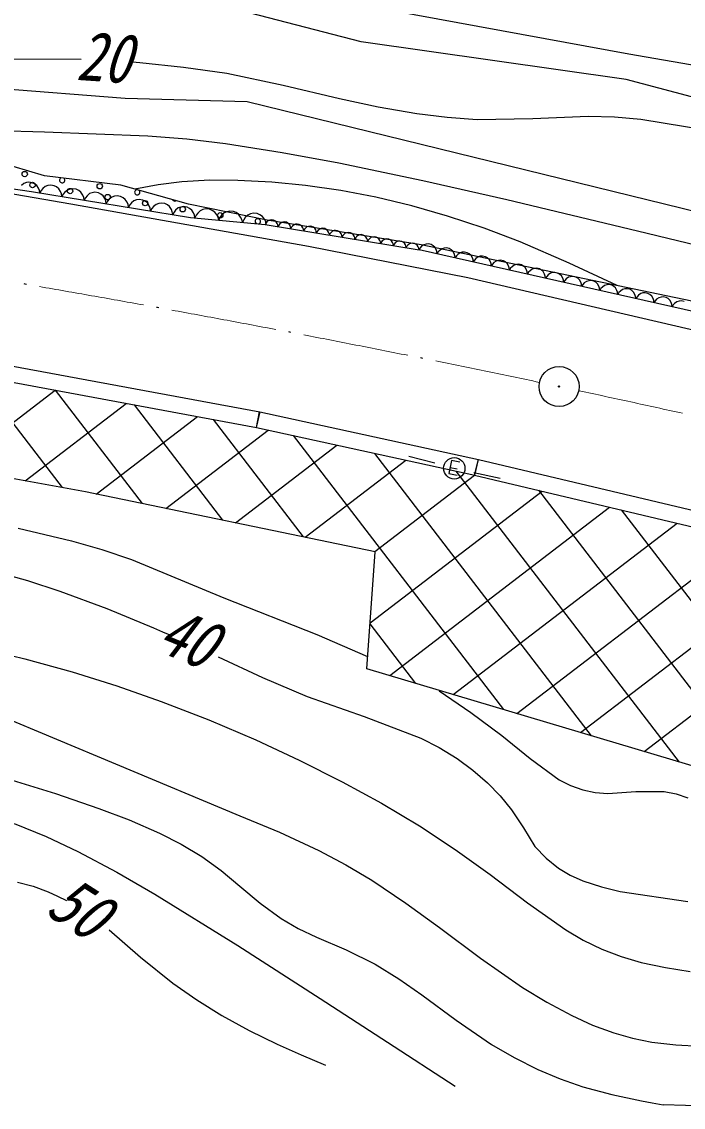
# Model space of a CAD drawing. Units: millimetres, scale not verified. Extents: x 40000 to 680000, y 20000 to 380000.
# Drawn here: x 146479 to 171084, y 254687 to 295086 of the extents above; entities that cross this region are included whole.
import ezdxf
from ezdxf.enums import TextEntityAlignment as Align

# ---------------------------------------------------------------- set-up
doc = ezdxf.new("R2010")
doc.units = ezdxf.units.MM
doc.header["$LTSCALE"] = 1000
doc.linetypes.add('CHAIN', pattern=[18.5, 12, -1.5, 3.5, -1.5])
for name, color, linetype, lineweight in [('M-BGD', 7, 'Continuous', 25), ('M-BMK', 2, 'CHAIN', 13), ('M-BMK-SRVR', 3, 'Continuous', 25)]:
    doc.layers.add(name, color=color, linetype=linetype, lineweight=lineweight)
doc.styles.add('ＭＳ ゴシック', font='')
doc.styles.get('ＭＳ ゴシック').set_extended_font_data('MS Gothic')

msp = doc.modelspace()

# ---------------------------------------------------------------- linework, layer by layer
at = {"layer": 'M-BGD'}
for p, q in [((159105, 294335), (152878, 295962)), ((160330, 295492), (169064, 293887)), ((168955, 292933), (159105, 294335)), ((148684, 293675), (144418, 293703)), ((169064, 293887), (178939, 292186)), ((150736, 293570), (150586, 293585)), ((150875, 293556), (150736, 293570)), ((152494, 293385), (150875, 293556)), ((154102, 293154), (152494, 293385)), ((156201, 292717), (154102, 293154)), ((173727, 291673), (168955, 292933)), ((150329, 292223), (143375, 292778)), ((158293, 292221), (156201, 292717)), ((154864, 292101), (150329, 292223)), ((171698, 287968), (154864, 292101)), ((159734, 291909), (158293, 292221)), ((161177, 291657), (159734, 291909)), ((162300, 291518), (161177, 291657)), ((163418, 291439), (162300, 291518)), ((165486, 291469), (163418, 291439)), ((167553, 291560), (165486, 291469)), ((168528, 291535), (167553, 291560)), ((169501, 291449), (168528, 291535)), ((172455, 290955), (169501, 291449)), ((147328, 290981), (143485, 291076)), ((151165, 290824), (147328, 290981)), ((152618, 290713), (151165, 290824)), ((154055, 290543), (152618, 290713)), ((156166, 290212), (154055, 290543)), ((147331, 289348), (143590, 290466)), ((158269, 289821), (156166, 290212)), ((139109, 289929), (146839, 288764)), ((161402, 289169), (158269, 289821)), ((148306, 288291), (142413, 289311)), ((150170, 288997), (147331, 289348)), ((146558, 289062), (146468, 288987)), ((146651, 289096), (146558, 289062)), ((146748, 289112), (146651, 289096)), ((146870, 289093), (146748, 289112)), ((146958, 289050), (146870, 289093)), ((147037, 288990), (146958, 289050)), ((147101, 288892), (147037, 288990)), ((147136, 288808), (147101, 288892)), ((147261, 288875), (147200, 288802)), ((147356, 288953), (147261, 288875)), ((147454, 288987), (147356, 288953)), ((147556, 289003), (147454, 288987)), ((147684, 288982), (147556, 289003)), ((147776, 288936), (147684, 288982)), ((147858, 288872), (147776, 288936)), ((147924, 288768), (147858, 288872)), ((148278, 288855), (148180, 288820)), ((148380, 288870), (148278, 288855)), ((148508, 288849), (148380, 288870)), ((152678, 288291), (150170, 288997)), ((151557, 289016), (150682, 288853)), ((152428, 289125), (151557, 289016)), ((153475, 289183), (152428, 289125)), ((154515, 289181), (153475, 289183)), ((155779, 289117), (154515, 289181)), ((157038, 288994), (155779, 289117)), ((158352, 288803), (157038, 288994)), ((164521, 288458), (161402, 289169)), ((146839, 288764), (152757, 287797)), ((147152, 288713), (147136, 288808)), ((147200, 288802), (147152, 288713)), ((147960, 288680), (147924, 288768)), ((147976, 288580), (147960, 288680)), ((148024, 288669), (147976, 288580)), ((148085, 288742), (148024, 288669)), ((148180, 288820), (148085, 288742)), ((148600, 288803), (148508, 288849)), ((148682, 288739), (148600, 288803)), ((148748, 288635), (148682, 288739)), ((148784, 288547), (148748, 288635)), ((148800, 288447), (148784, 288547)), ((148848, 288536), (148800, 288447)), ((148909, 288609), (148848, 288536)), ((149003, 288687), (148909, 288609)), ((149102, 288722), (149003, 288687)), ((149204, 288737), (149102, 288722)), ((149332, 288716), (149204, 288737)), ((149423, 288670), (149332, 288716)), ((149506, 288606), (149423, 288670)), ((149572, 288502), (149506, 288606)), ((149608, 288414), (149572, 288502)), ((149732, 288476), (149672, 288403)), ((149827, 288554), (149732, 288476)), ((149926, 288589), (149827, 288554)), ((150028, 288604), (149926, 288589)), ((150156, 288583), (150028, 288604)), ((150247, 288537), (150156, 288583)), ((150330, 288473), (150247, 288537)), ((150396, 288369), (150330, 288473)), ((150750, 288456), (150651, 288421)), ((150852, 288471), (150750, 288456)), ((150980, 288450), (150852, 288471)), ((151071, 288404), (150980, 288450)), ((159646, 288553), (158352, 288803)), ((160988, 288232), (159646, 288553)), ((169383, 287290), (164521, 288458)), ((157151, 286715), (148306, 288291)), ((149624, 288314), (149608, 288414)), ((149672, 288403), (149624, 288314)), ((150432, 288281), (150396, 288369)), ((150448, 288181), (150432, 288281)), ((150496, 288270), (150448, 288181)), ((150556, 288343), (150496, 288270)), ((150651, 288421), (150556, 288343)), ((151154, 288340), (151071, 288404)), ((151220, 288236), (151154, 288340)), ((151256, 288148), (151220, 288236)), ((151272, 288048), (151256, 288148)), ((151320, 288137), (151272, 288048)), ((151380, 288210), (151320, 288137)), ((151475, 288288), (151380, 288210)), ((151574, 288323), (151475, 288288)), ((151676, 288338), (151574, 288323)), ((151803, 288317), (151676, 288338)), ((151895, 288271), (151803, 288317)), ((151978, 288207), (151895, 288271)), ((152044, 288103), (151978, 288207)), ((152080, 288015), (152044, 288103)), ((152204, 288077), (152144, 288004)), ((152299, 288155), (152204, 288077)), ((152398, 288190), (152299, 288155)), ((152500, 288205), (152398, 288190)), ((152627, 288184), (152500, 288205)), ((152719, 288138), (152627, 288184)), ((155605, 287703), (152678, 288291)), ((152802, 288074), (152719, 288138)), ((152868, 287970), (152802, 288074)), ((153118, 288052), (153023, 287962)), ((153221, 288096), (153118, 288052)), ((153328, 288120), (153221, 288096)), ((153465, 288107), (153328, 288120)), ((153566, 288064), (153465, 288107)), ((153659, 288002), (153566, 288064)), ((162315, 287853), (160988, 288232)), ((152096, 287915), (152080, 288015)), ((152144, 288004), (152096, 287915)), ((152757, 287797), (155537, 287545)), ((152904, 287882), (152868, 287970)), ((152920, 287782), (152904, 287882)), ((152964, 287881), (152920, 287782)), ((153023, 287962), (152964, 287881)), ((153736, 287897), (153659, 288002)), ((153781, 287806), (153736, 287897)), ((153805, 287701), (153781, 287806)), ((153850, 287800), (153805, 287701)), ((153909, 287881), (153850, 287800)), ((154004, 287971), (153909, 287881)), ((154106, 288015), (154004, 287971)), ((154213, 288039), (154106, 288015)), ((154351, 288026), (154213, 288039)), ((154452, 287983), (154351, 288026)), ((154544, 287921), (154452, 287983)), ((154622, 287816), (154544, 287921)), ((154667, 287725), (154622, 287816)), ((154691, 287620), (154667, 287725)), ((154736, 287719), (154691, 287620)), ((154794, 287800), (154736, 287719)), ((154890, 287890), (154794, 287800)), ((154992, 287934), (154890, 287890)), ((155099, 287958), (154992, 287934)), ((155236, 287945), (155099, 287958)), ((155337, 287902), (155236, 287945)), ((155430, 287840), (155337, 287902)), ((155507, 287735), (155430, 287840)), ((155552, 287644), (155507, 287735)), ((155576, 287539), (155552, 287644)), ((155655, 287684), (155600, 287639)), ((161337, 286780), (155605, 287703)), ((155712, 287704), (155655, 287684)), ((155771, 287712), (155712, 287704)), ((155845, 287700), (155771, 287712)), ((155898, 287673), (155845, 287700)), ((155946, 287636), (155898, 287673)), ((163680, 287399), (162315, 287853)), ((155565, 287597), (155537, 287545)), ((155537, 287545), (161256, 286600)), ((155600, 287639), (155565, 287597)), ((155984, 287576), (155946, 287636)), ((156005, 287524), (155984, 287576)), ((156014, 287467), (156005, 287524)), ((156042, 287518), (156014, 287467)), ((156077, 287560), (156042, 287518)), ((156132, 287605), (156077, 287560)), ((156189, 287625), (156132, 287605)), ((156248, 287634), (156189, 287625)), ((156322, 287621), (156248, 287634)), ((156375, 287594), (156322, 287621)), ((156423, 287557), (156375, 287594)), ((156460, 287497), (156423, 287557)), ((156481, 287446), (156460, 287497)), ((156490, 287388), (156481, 287446)), ((156518, 287440), (156490, 287388)), ((156553, 287481), (156518, 287440)), ((156608, 287526), (156553, 287481)), ((156666, 287546), (156608, 287526)), ((156725, 287555), (156666, 287546)), ((156798, 287542), (156725, 287555)), ((156851, 287515), (156798, 287542)), ((156899, 287478), (156851, 287515)), ((156937, 287418), (156899, 287478)), ((156958, 287367), (156937, 287418)), ((156967, 287309), (156958, 287367)), ((156995, 287361), (156967, 287309)), ((157030, 287403), (156995, 287361)), ((157085, 287447), (157030, 287403)), ((157142, 287467), (157085, 287447)), ((157201, 287476), (157142, 287467)), ((157275, 287464), (157201, 287476)), ((157328, 287437), (157275, 287464)), ((157376, 287399), (157328, 287437)), ((157414, 287339), (157376, 287399)), ((157434, 287288), (157414, 287339)), ((157443, 287230), (157434, 287288)), ((157471, 287282), (157443, 287230)), ((157506, 287324), (157471, 287282)), ((157562, 287369), (157506, 287324)), ((157619, 287388), (157562, 287369)), ((157678, 287397), (157619, 287388)), ((157752, 287385), (157678, 287397)), ((157805, 287358), (157752, 287385)), ((157852, 287320), (157805, 287358)), ((157890, 287260), (157852, 287320)), ((157911, 287209), (157890, 287260)), ((157983, 287245), (157948, 287203)), ((158038, 287290), (157983, 287245)), ((158095, 287310), (158038, 287290)), ((158154, 287318), (158095, 287310)), ((158228, 287306), (158154, 287318)), ((158281, 287279), (158228, 287306)), ((158329, 287242), (158281, 287279)), ((158367, 287182), (158329, 287242)), ((158631, 287239), (158572, 287231)), ((158705, 287227), (158631, 287239)), ((165023, 286889), (163680, 287399)), ((174235, 286122), (169383, 287290)), ((157920, 287151), (157911, 287209)), ((157948, 287203), (157920, 287151)), ((158388, 287130), (158367, 287182)), ((158396, 287073), (158388, 287130)), ((158425, 287124), (158396, 287073)), ((158460, 287166), (158425, 287124)), ((158515, 287211), (158460, 287166)), ((158572, 287231), (158515, 287211)), ((158758, 287200), (158705, 287227)), ((158805, 287163), (158758, 287200)), ((158843, 287103), (158805, 287163)), ((158864, 287051), (158843, 287103)), ((158873, 286994), (158864, 287051)), ((158901, 287045), (158873, 286994)), ((158936, 287087), (158901, 287045)), ((158991, 287132), (158936, 287087)), ((159048, 287152), (158991, 287132)), ((159107, 287161), (159048, 287152)), ((159181, 287148), (159107, 287161)), ((159234, 287121), (159181, 287148)), ((159282, 287084), (159234, 287121)), ((159320, 287024), (159282, 287084)), ((159341, 286973), (159320, 287024)), ((159350, 286915), (159341, 286973)), ((159378, 286967), (159350, 286915)), ((159413, 287008), (159378, 286967)), ((159468, 287053), (159413, 287008)), ((159525, 287073), (159468, 287053)), ((159584, 287082), (159525, 287073)), ((159658, 287070), (159584, 287082)), ((159711, 287042), (159658, 287070)), ((159759, 287005), (159711, 287042)), ((159796, 286945), (159759, 287005)), ((159817, 286894), (159796, 286945)), ((159826, 286836), (159817, 286894)), ((159854, 286888), (159826, 286836)), ((159889, 286930), (159854, 286888)), ((159944, 286974), (159889, 286930)), ((160002, 286994), (159944, 286974)), ((160061, 287003), (160002, 286994)), ((160134, 286991), (160061, 287003)), ((160187, 286964), (160134, 286991)), ((160235, 286926), (160187, 286964)), ((160273, 286866), (160235, 286926)), ((160294, 286815), (160273, 286866)), ((160366, 286851), (160331, 286809)), ((160421, 286896), (160366, 286851)), ((160478, 286915), (160421, 286896)), ((160537, 286924), (160478, 286915)), ((160611, 286912), (160537, 286924)), ((160664, 286885), (160611, 286912)), ((160712, 286847), (160664, 286885)), ((160750, 286787), (160712, 286847)), ((160955, 286837), (160898, 286817)), ((161014, 286845), (160955, 286837)), ((161088, 286833), (161014, 286845)), ((161141, 286806), (161088, 286833)), ((166840, 286103), (165023, 286889)), ((163071, 285551), (157151, 286715)), ((160303, 286757), (160294, 286815)), ((160331, 286809), (160303, 286757)), ((160770, 286736), (160750, 286787)), ((160779, 286678), (160770, 286736)), ((160807, 286730), (160779, 286678)), ((160842, 286772), (160807, 286730)), ((160898, 286817), (160842, 286772)), ((161188, 286769), (161141, 286806)), ((161226, 286709), (161188, 286769)), ((161247, 286657), (161226, 286709)), ((161256, 286600), (161247, 286657)), ((161300, 286671), (161256, 286600)), ((173353, 283870), (161256, 286600)), ((161354, 286728), (161300, 286671)), ((173201, 284314), (161337, 286780)), ((161436, 286787), (161354, 286728)), ((161519, 286810), (161436, 286787)), ((161603, 286818), (161519, 286810)), ((161708, 286794), (161603, 286818)), ((161781, 286751), (161708, 286794)), ((161846, 286694), (161781, 286751)), ((161895, 286606), (161846, 286694)), ((161920, 286531), (161895, 286606)), ((161928, 286448), (161920, 286531)), ((161972, 286519), (161928, 286448)), ((162026, 286576), (161972, 286519)), ((162108, 286635), (162026, 286576)), ((162191, 286659), (162108, 286635)), ((162276, 286666), (162191, 286659)), ((162380, 286643), (162276, 286666)), ((162453, 286600), (162380, 286643)), ((162518, 286543), (162453, 286600)), ((162567, 286454), (162518, 286543)), ((162592, 286379), (162567, 286454)), ((162780, 286484), (162698, 286424)), ((162863, 286507), (162780, 286484)), ((162948, 286515), (162863, 286507)), ((163052, 286491), (162948, 286515)), ((163125, 286448), (163052, 286491)), ((163190, 286391), (163125, 286448)), ((162600, 286296), (162592, 286379)), ((162644, 286368), (162600, 286296)), ((162698, 286424), (162644, 286368)), ((163239, 286302), (163190, 286391)), ((163264, 286228), (163239, 286302)), ((163272, 286145), (163264, 286228)), ((163316, 286216), (163272, 286145)), ((163370, 286273), (163316, 286216)), ((163452, 286332), (163370, 286273)), ((163535, 286356), (163452, 286332)), ((163620, 286363), (163535, 286356)), ((163724, 286339), (163620, 286363)), ((163797, 286296), (163724, 286339)), ((163862, 286239), (163797, 286296)), ((163911, 286151), (163862, 286239)), ((163936, 286076), (163911, 286151)), ((163944, 285993), (163936, 286076)), ((163988, 286064), (163944, 285993)), ((164042, 286121), (163988, 286064)), ((164124, 286180), (164042, 286121)), ((164207, 286204), (164124, 286180)), ((164292, 286211), (164207, 286204)), ((164396, 286188), (164292, 286211)), ((164469, 286145), (164396, 286188)), ((164534, 286088), (164469, 286145)), ((164583, 285999), (164534, 286088)), ((164796, 286029), (164714, 285970)), ((164879, 286052), (164796, 286029)), ((164964, 286060), (164879, 286052)), ((165068, 286036), (164964, 286060)), ((165141, 285993), (165068, 286036)), ((168627, 285264), (166840, 286103)), ((164608, 285924), (164583, 285999)), ((164616, 285842), (164608, 285924)), ((164660, 285913), (164616, 285842)), ((164714, 285970), (164660, 285913)), ((165206, 285936), (165141, 285993)), ((165255, 285847), (165206, 285936)), ((165280, 285773), (165255, 285847)), ((165288, 285690), (165280, 285773)), ((165333, 285761), (165288, 285690)), ((165386, 285818), (165333, 285761)), ((165468, 285877), (165386, 285818)), ((165551, 285901), (165468, 285877)), ((165636, 285908), (165551, 285901)), ((165740, 285885), (165636, 285908)), ((165813, 285842), (165740, 285885)), ((165878, 285785), (165813, 285842)), ((165927, 285696), (165878, 285785)), ((165953, 285621), (165927, 285696)), ((165960, 285538), (165953, 285621)), ((166058, 285666), (166005, 285610)), ((166140, 285725), (166058, 285666)), ((166223, 285749), (166140, 285725)), ((166308, 285756), (166223, 285749)), ((166412, 285733), (166308, 285756)), ((166485, 285690), (166412, 285733)), ((166550, 285633), (166485, 285690)), ((166599, 285544), (166550, 285633)), ((171877, 283510), (163071, 285551)), ((166005, 285610), (165960, 285538)), ((166625, 285470), (166599, 285544)), ((166632, 285387), (166625, 285470)), ((166677, 285458), (166632, 285387)), ((166730, 285515), (166677, 285458)), ((166812, 285574), (166730, 285515)), ((166895, 285597), (166812, 285574)), ((166980, 285605), (166895, 285597)), ((167084, 285581), (166980, 285605)), ((167157, 285538), (167084, 285581)), ((167222, 285481), (167157, 285538)), ((167271, 285393), (167222, 285481)), ((167297, 285318), (167271, 285393)), ((167304, 285235), (167297, 285318)), ((167349, 285306), (167304, 285235)), ((167402, 285363), (167349, 285306)), ((167484, 285422), (167402, 285363)), ((167567, 285446), (167484, 285422)), ((167652, 285453), (167567, 285446)), ((167756, 285430), (167652, 285453)), ((167829, 285387), (167756, 285430)), ((167894, 285330), (167829, 285387)), ((167943, 285241), (167894, 285330)), ((167969, 285166), (167943, 285241)), ((168156, 285271), (168074, 285211)), ((168239, 285294), (168156, 285271)), ((168324, 285302), (168239, 285294)), ((168428, 285278), (168324, 285302)), ((168502, 285235), (168428, 285278)), ((168566, 285178), (168502, 285235)), ((167976, 285083), (167969, 285166)), ((168021, 285155), (167976, 285083)), ((168074, 285211), (168021, 285155)), ((168615, 285089), (168566, 285178)), ((168641, 285015), (168615, 285089)), ((168649, 284932), (168641, 285015)), ((168693, 285003), (168649, 284932)), ((168746, 285060), (168693, 285003)), ((168828, 285119), (168746, 285060)), ((168911, 285143), (168828, 285119)), ((168996, 285150), (168911, 285143)), ((169100, 285127), (168996, 285150)), ((169174, 285084), (169100, 285127)), ((169238, 285027), (169174, 285084)), ((169287, 284938), (169238, 285027)), ((169313, 284863), (169287, 284938)), ((169321, 284780), (169313, 284863)), ((169365, 284851), (169321, 284780)), ((169418, 284908), (169365, 284851)), ((169501, 284967), (169418, 284908)), ((169584, 284991), (169501, 284967)), ((169668, 284998), (169584, 284991)), ((169772, 284975), (169668, 284998)), ((169846, 284932), (169772, 284975)), ((169910, 284875), (169846, 284932)), ((169959, 284786), (169910, 284875)), ((170173, 284816), (170090, 284757)), ((170256, 284839), (170173, 284816)), ((170340, 284847), (170256, 284839)), ((170444, 284823), (170340, 284847)), ((170518, 284780), (170444, 284823)), ((169985, 284712), (169959, 284786)), ((169993, 284629), (169985, 284712)), ((170037, 284700), (169993, 284629)), ((170090, 284757), (170037, 284700)), ((170583, 284723), (170518, 284780)), ((170631, 284635), (170583, 284723)), ((170657, 284560), (170631, 284635)), ((170665, 284477), (170657, 284560)), ((170709, 284548), (170665, 284477)), ((170762, 284605), (170709, 284548)), ((170845, 284664), (170762, 284605)), ((170928, 284688), (170845, 284664)), ((171012, 284695), (170928, 284688)), ((171117, 284672), (171012, 284695)), ((145751, 282347), (155335, 280569)), ((144807, 281886), (147980, 277747)), ((145650, 281756), (155216, 279981)), ((143946, 278478), (147720, 281372)), ((147722, 281371), (150955, 277154)), ((146605, 277996), (150367, 280881)), ((150660, 280826), (153951, 276534)), ((149253, 277506), (153014, 280390)), ((155216, 279981), (155325, 280571)), ((155216, 279981), (155344, 280567)), ((155335, 280569), (163462, 278795)), ((153598, 280281), (156946, 275915)), ((155216, 279981), (163334, 278209)), ((151841, 276971), (155645, 279887)), ((156576, 279684), (164395, 269487)), ((148850, 277589), (140019, 279190)), ((154430, 276435), (158204, 279329)), ((157019, 275900), (160762, 278770)), ((159603, 279023), (167664, 268511)), ((161841, 278653), (160872, 278902)), ((162467, 278753), (162368, 278275)), ((162772, 278690), (162467, 278753)), ((163324, 278211), (163462, 278795)), ((163334, 278209), (163462, 278795)), ((163462, 278795), (174175, 276254)), ((162414, 278498), (162673, 278445)), ((162630, 278362), (170932, 267535)), ((159607, 275364), (163320, 278212)), ((162368, 278275), (162674, 278212)), ((163300, 278307), (164277, 278095)), ((163324, 278211), (174031, 275671)), ((159627, 275360), (148850, 277589)), ((159435, 272712), (165831, 277616)), ((165698, 277648), (174201, 266559)), ((160164, 270751), (168341, 277021)), ((168779, 276917), (177470, 265583)), ((162529, 270044), (170851, 276425)), ((146341, 276234), (148330, 275767)), ((148330, 275767), (149453, 275449)), ((164895, 269338), (173362, 275830)), ((149453, 275449), (150567, 275070)), ((159311, 271005), (159627, 275360)), ((167260, 268631), (175836, 275207)), ((150567, 275070), (153998, 273650)), ((145461, 274634), (146692, 274295)), ((169626, 267925), (178304, 274579)), ((146692, 274295), (147900, 273900)), ((147900, 273900), (149648, 273243)), ((153998, 273650), (157459, 272284)), ((149648, 273243), (151383, 272525)), ((151383, 272525), (151714, 272385)), ((151714, 272385), (152054, 272240)), ((159432, 272673), (161126, 270463)), ((157459, 272284), (159344, 271465)), ((144811, 271814), (146590, 271379)), ((146590, 271379), (148353, 270886)), ((153787, 271451), (155428, 270686)), ((148353, 270886), (150016, 270366)), ((155428, 270686), (157090, 269977)), ((180947, 264544), (159311, 271005)), ((150016, 270366), (151671, 269785)), ((157090, 269977), (159219, 269228)), ((162004, 270190), (163188, 269378)), ((151671, 269785), (153437, 269101)), ((145360, 269390), (149970, 267464)), ((153437, 269101), (155187, 268359)), ((159219, 269228), (161329, 268422)), ((163188, 269378), (164335, 268518)), ((155187, 268359), (156802, 267611)), ((161329, 268422), (162009, 268074)), ((164335, 268518), (165385, 267672)), ((162009, 268074), (162672, 267666)), ((149970, 267464), (154590, 265539)), ((156802, 267611), (158400, 266803)), ((162672, 267666), (163258, 267237)), ((165385, 267672), (166473, 266873)), ((163258, 267237), (163805, 266761)), ((146125, 266859), (147739, 266365)), ((158400, 266803), (159856, 266005)), ((163805, 266761), (164271, 266279)), ((166473, 266873), (166892, 266661)), ((166892, 266661), (167348, 266500)), ((147739, 266365), (149341, 265812)), ((164271, 266279), (164690, 265758)), ((167348, 266500), (167802, 266403)), ((167802, 266403), (168273, 266364)), ((168273, 266364), (169323, 266435)), ((169323, 266435), (170368, 266444)), ((170368, 266444), (170818, 266354)), ((170818, 266354), (171251, 266207)), ((159856, 266005), (161279, 265155)), ((149341, 265812), (150481, 265380)), ((154590, 265539), (156069, 264920)), ((164690, 265758), (165138, 265088)), ((146195, 265254), (147387, 264759)), ((150481, 265380), (151604, 264890)), ((161279, 265155), (162603, 264280)), ((165138, 265088), (165559, 264386)), ((147387, 264759), (148562, 264205)), ((151604, 264890), (152404, 264480)), ((156069, 264920), (157527, 264244)), ((152404, 264480), (153173, 264018)), ((157527, 264244), (158530, 263715)), ((162603, 264280), (163898, 263352)), ((165559, 264386), (165982, 263961)), ((148562, 264205), (150012, 263438)), ((153173, 264018), (153900, 263493)), ((165982, 263961), (166441, 263584)), ((150012, 263438), (151432, 262619)), ((153900, 263493), (154594, 262918)), ((158530, 263715), (159501, 263134)), ((166441, 263584), (166876, 263323)), ((146325, 263065), (146900, 262917)), ((159501, 263134), (160770, 262283)), ((163898, 263352), (165288, 262298)), ((166876, 263323), (167352, 263110)), ((167352, 263110), (168038, 262887)), ((146900, 262917), (147466, 262708)), ((147466, 262708), (147810, 262548)), ((151432, 262619), (154517, 260704)), ((154594, 262918), (155346, 262289)), ((168038, 262887), (168739, 262721)), ((168739, 262721), (171257, 262342)), ((147810, 262548), (148150, 262377)), ((155346, 262289), (156129, 261712)), ((160770, 262283), (162018, 261372)), ((165288, 262298), (166714, 261294)), ((156129, 261712), (156764, 261343)), ((149726, 261289), (150897, 260276)), ((156764, 261343), (157440, 261022)), ((157440, 261022), (158545, 260545)), ((162018, 261372), (163540, 260241)), ((166714, 261294), (167367, 260909)), ((154517, 260704), (157576, 258735)), ((167367, 260909), (168057, 260572)), ((150897, 260276), (152104, 259310)), ((158545, 260545), (159621, 260015)), ((163540, 260241), (165109, 259151)), ((168057, 260572), (168774, 260298)), ((168774, 260298), (169524, 260077)), ((159621, 260015), (160501, 259470)), ((169524, 260077), (170421, 259883)), ((170421, 259883), (171340, 259745)), ((160501, 259470), (161360, 258868)), ((152104, 259310), (152994, 258683)), ((165109, 259151), (166004, 258602)), ((152994, 258683), (153926, 258100)), ((157576, 258735), (160082, 257106)), ((161360, 258868), (162635, 257927)), ((166004, 258602), (166935, 258101)), ((153926, 258100), (154933, 257546)), ((162635, 257927), (163956, 257027)), ((166935, 258101), (167709, 257749)), ((167709, 257749), (168503, 257454)), ((154933, 257546), (155975, 257041)), ((168503, 257454), (169200, 257255)), ((155975, 257041), (156870, 256643)), ((160082, 257106), (162597, 255479)), ((163956, 257027), (164798, 256536)), ((169200, 257255), (169918, 257113)), ((169918, 257113), (170808, 257007)), ((170808, 257007), (171712, 256961)), ((156870, 256643), (157780, 256254)), ((164798, 256536), (165676, 256095)), ((165676, 256095), (166505, 255743)), ((166505, 255743), (167353, 255449)), ((167353, 255449), (168432, 255159)), ((168432, 255159), (169527, 254928)), ((169527, 254928), (169931, 254851)), ((169931, 254851), (170335, 254776)), ((173116, 254687), (170335, 254776))]:
    msp.add_line(p, q, dxfattribs=at)
for centre, radius in [((146589, 289415), 99.5), ((146881, 289009), 99.5), ((148277, 288784), 99.5), ((149381, 288964), 99.5), ((149674, 288559), 99.5), ((151070, 288333), 99.5), ((152466, 288108), 99.5), ((153862, 287883), 99.5), ((166465, 281510), 22.5), ((162567, 278466), 398)]:
    msp.add_circle(centre, radius, dxfattribs=at)
for centre, radius, start, end in [((147985, 289189), 99.5, 122.5576, 43.3713), ((150777, 288739), 99.5, 106.5922, 41.9664), ((152173, 288513), 99.5, 215.2269, 293.3317), ((155258, 287657), 99.5, 291.1434, 238.4117), ((58572, -227174), 520000, 80.24805, 80.25705), ((58572, -227174), 520000, 79.69711, 79.70615), ((58572, -227174), 520000, 79.14618, 79.15521), ((58572, -227174), 520000, 78.59528, 78.60431)]:
    msp.add_arc(centre, radius, start, end, dxfattribs=at)
at = {"layer": 'M-BMK'}
for centre, start, end in [((58572, -227174), 79.76035, 80.19385), ((58572, -227174), 79.20941, 79.64291), ((58572, -227174), 78.65848, 79.09201), ((58572, -227174), 78.10757, 78.54108), ((58571, -227174), 77.50693, 77.94043)]:
    msp.add_arc(centre, 520000, start, end, dxfattribs=at)
at = {"layer": 'M-BMK-SRVR'}
msp.add_circle((166465, 281510), 746, dxfattribs=at)

# ---------------------------------------------------------------- texts
at = {"layer": 'M-BGD', "style": 'ＭＳ ゴシック', "oblique": 15, "width": 0.8}
for s, rotation, p in [('20', 356.2, (148444, 292374)), ('40', 337.7, (151196, 271204)), ('50', 327.3, (147003, 261453))]:
    msp.add_text(s, height=1833, rotation=rotation, dxfattribs=at).set_placement(p, align=Align.BOTTOM_LEFT)

doc.saveas('drawing.dxf')
